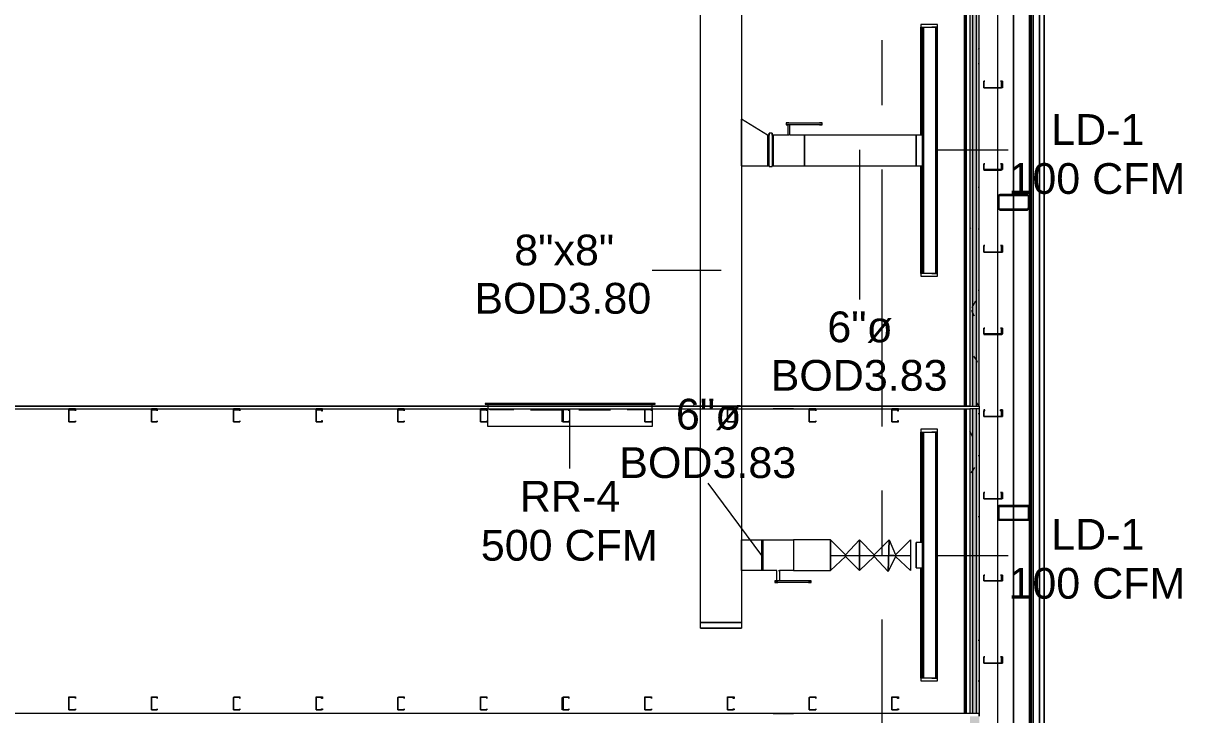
# Model space of a CAD drawing. Header units: metres. Extents: x -2 to 237, y -8 to 52.
# Drawn here: x 53.97 to 59.69, y 34.18 to 37.59 of the extents above; entities that cross this region are included whole.
import ezdxf

# ---------------------------------------------------------------- set-up
doc = ezdxf.new("R2010")
doc.units = ezdxf.units.M
doc.layers.add('HVAC - Ductos', color=5, linetype='Continuous', lineweight=0)
doc.layers.add('PDF3_Text', color=7, linetype='Continuous', lineweight=0)
doc.layers.add('PDF3_Geometry', color=7, linetype='Continuous', lineweight=0, true_color=0xaaaaaa)
doc.layers.add('PDF3_Solid Fills', color=7, linetype='Continuous', lineweight=0, true_color=0xffffff)
doc.styles.add('PDF Helvetica', font='')
doc.styles.get('PDF Helvetica').set_extended_font_data('Helvetica')

msp = doc.modelspace()

# ---------------------------------------------------------------- hatches: boundary and pattern name
at = {"layer": 'PDF3_Solid Fills', "lineweight": 0, "transparency": 33554559}
h = msp.add_hatch(color=256, dxfattribs=at)
h.paths.add_polyline_path([(58.6858, 35.7008), (58.6858, 47.9155), (58.6721, 47.9155), (58.6721, 35.7008)])
h.paths.add_polyline_path([(58.6858, 22.4869), (58.6721, 22.4869), (58.6721, 10.1576), (58.6858, 10.1576)])
h.paths.add_polyline_path([(58.6858, 23.9902), (58.6721, 23.9902), (58.6721, 22.5006), (58.6858, 22.5006)])
h.paths.add_polyline_path([(58.6858, 34.1699), (58.6721, 34.1699), (58.6721, 24.0086), (58.6858, 24.0086)])
h.paths.add_polyline_path([(58.6858, 35.6871), (58.6721, 35.6871), (58.6721, 34.1837), (58.6858, 34.1837)])
h = msp.add_hatch(color=256, dxfattribs=at)
h.paths.add_polyline_path([(58.6399, 35.7008), (58.6537, 35.7008), (58.6537, 47.8834), (58.6399, 47.8834)])
h.paths.add_polyline_path([(58.6399, 24.0086), (58.6537, 24.0086), (58.6537, 34.1699), (58.6399, 34.1699)])
h.paths.add_polyline_path([(58.6399, 22.5006), (58.6537, 22.5006), (58.6537, 23.9902), (58.6399, 23.9902)])
h.paths.add_polyline_path([(58.6537, 22.4869), (58.6399, 22.4869), (58.6399, 10.1851), (58.6537, 10.1851)])
h.paths.add_polyline_path([(58.6399, 34.1837), (58.6537, 34.1837), (58.6537, 35.6871), (58.6399, 35.6871)])
h = msp.add_hatch(color=256, dxfattribs=at)
h.paths.add_polyline_path([(58.6537, 35.7008), (58.6721, 35.7008), (58.6721, 47.8972), (58.6537, 47.8972)])
h.paths.add_polyline_path([(58.6537, 24.0086), (58.6721, 24.0086), (58.6721, 34.1699), (58.6537, 34.1699)])
h.paths.add_polyline_path([(58.6537, 22.5006), (58.6721, 22.5006), (58.6721, 23.9902), (58.6537, 23.9902)])
h.paths.add_polyline_path([(58.6721, 22.4869), (58.6537, 22.4869), (58.6537, 10.1714), (58.6721, 10.1714)])
h.paths.add_polyline_path([(58.6537, 34.1837), (58.6721, 34.1837), (58.6721, 35.6871), (58.6537, 35.6871)])
h = msp.add_hatch(color=256, dxfattribs=at)
h.paths.add_polyline_path([(58.7866, 36.7459), (58.9287, 36.7413), (58.9287, 36.7459)])
h.paths.add_polyline_path([(58.7821, 36.7367), (58.7775, 36.7367), (58.7775, 36.6771)])
h.paths.add_polyline_path([(58.9287, 36.6771), (58.9241, 36.6771), (58.9287, 36.6725)])
h.paths.add_polyline_path([(58.7866, 36.6725), (58.7866, 36.6771), (58.7821, 36.6771)])
h.paths.add_polyline_path([(58.7866, 36.6725), (58.9235, 36.6679), (58.9241, 36.6679), (58.9241, 36.6725)])
h = msp.add_hatch(color=256, dxfattribs=at)
h.paths.add_polyline_path([(58.7821, 35.1417), (58.9281, 35.1371), (58.9287, 35.1371), (58.9287, 35.1462), (58.9241, 35.1462)])
h.paths.add_polyline_path([(58.7775, 35.1462), (58.7821, 35.2104), (58.7775, 35.2104)])
h.paths.add_polyline_path([(58.7866, 35.2104), (58.9287, 35.2058), (58.9287, 35.2104)])

# ---------------------------------------------------------------- linework, layer by layer
at = {"layer": 'HVAC - Ductos', "lineweight": 0}
for points in [[(57.3108, 34.6329), (57.3108, 39.0146), (57.5124, 39.0146), (57.5124, 34.6329)], [(58.4795, 37.5846), (58.3971, 37.5846), (58.3971, 37.5709), (58.4795, 37.5709)], [(58.4108, 36.3563), (58.4108, 37.5709), (58.4704, 37.5709), (58.4704, 36.3563), (58.4108, 36.3563), (58.4062, 36.3563), (58.4062, 37.5709), (58.4108, 37.5709)], [(57.6499, 37.0483), (57.6499, 37.0437), (57.6499, 37.0391), (57.6408, 37.0391), (57.6408, 37.03), (57.6408, 37.0163), (57.6408, 37.0025), (57.6408, 36.9841), (57.6408, 36.9658), (57.6408, 36.9429), (57.6408, 36.9246), (57.6408, 36.9109), (57.6408, 36.8971), (57.6408, 36.8879), (57.6499, 36.8879), (57.6499, 36.8833), (57.6499, 36.8925), (57.6499, 36.9063), (57.6499, 36.9246), (57.6499, 36.9429), (57.6499, 36.9658), (57.6499, 36.9841), (57.6499, 37.0071), (57.6499, 37.0209), (57.6499, 37.0346), (57.6499, 37.0437)], [(57.8975, 37.0987), (57.9021, 37.0987), (57.9066, 37.0987), (57.9112, 37.0987), (57.9066, 37.0987), (57.9021, 37.0987)], [(57.8975, 37.0896), (57.9021, 37.0896), (57.9066, 37.0896), (57.9112, 37.0896), (57.9066, 37.0896), (57.9021, 37.0896)], [(57.6637, 37.0391), (57.6637, 37.03), (57.6637, 37.0163), (57.6637, 37.0025), (57.6637, 36.9841), (57.6637, 36.9658), (57.6637, 36.9429), (57.6637, 36.9246), (57.6637, 36.9109), (57.6637, 36.8971), (57.6637, 36.8879), (57.6683, 36.8879), (57.6683, 36.8971), (57.6683, 36.9109), (57.6683, 36.9246), (57.6683, 36.9429), (57.6683, 36.9658), (57.6683, 36.9841), (57.6683, 37.0025), (57.6683, 37.0163), (57.6683, 37.03), (57.6683, 37.0391)], [(58.4062, 36.9658), (58.4062, 36.9841), (58.4062, 37.0025), (58.4062, 37.0163), (58.4062, 37.03), (58.4062, 37.0346), (58.4062, 37.0391), (58.3741, 37.0391), (57.8241, 37.0391), (57.8241, 37.03), (57.8241, 37.0163), (57.8241, 37.0025), (57.8241, 36.9841), (57.8241, 36.9658), (57.8241, 36.9429), (57.8241, 36.9246), (57.8241, 36.9109), (57.8241, 36.8971), (57.8241, 36.8879), (58.3741, 36.8879), (58.3741, 36.8971), (58.3741, 36.9109), (58.3741, 36.9246), (58.3741, 36.9429), (58.3741, 36.9658), (58.3741, 36.9841), (58.3741, 37.0025), (58.3741, 37.0163), (58.3741, 37.03), (58.3741, 37.0391), (58.3741, 37.0346), (58.3741, 37.03), (58.3741, 37.0163), (58.3741, 37.0025), (58.3741, 36.9841), (58.3741, 36.9658), (58.3741, 36.9429), (58.3741, 36.9246), (58.3741, 36.9109), (58.3741, 36.8971), (58.3741, 36.8925), (58.3741, 36.8879), (58.4062, 36.8879), (58.4062, 36.8925), (58.4062, 36.8971), (58.4062, 36.9109), (58.4062, 36.9246), (58.4062, 36.9429)], [(58.4795, 36.3425), (58.4795, 36.3563), (58.3971, 36.3563), (58.3971, 36.3425)], [(57.0862, 35.7145), (56.2475, 35.7145), (56.2475, 35.71), (56.2612, 35.71), (56.2612, 35.6871), (57.0725, 35.6871), (57.0725, 35.71), (57.0862, 35.71)], [(57.0725, 35.6871), (57.0725, 35.6), (56.2612, 35.6), (56.2612, 35.6871)], [(58.4795, 35.5863), (58.3971, 35.5863), (58.3971, 35.5725), (58.4795, 35.5725)], [(58.4108, 34.3579), (58.4108, 35.5725), (58.4704, 35.5725), (58.4704, 34.3579), (58.4108, 34.3579), (58.4062, 34.3579), (58.4062, 35.5725), (58.4108, 35.5725)], [(57.6133, 35.0408), (57.6133, 35.0317), (57.6133, 35.0179), (57.6133, 35.0041), (57.6133, 34.9858), (57.6133, 34.9629), (57.6133, 34.9445), (57.6133, 34.9262), (57.6133, 34.9125), (57.6133, 34.8987), (57.6133, 34.8895), (57.6133, 34.8987), (57.6133, 34.9125), (57.6133, 34.9262), (57.6133, 34.9445), (57.6133, 34.9629), (57.6133, 34.9858), (57.6133, 35.0041), (57.6133, 35.0179), (57.6133, 35.0317)], [(57.6133, 34.9629), (57.6133, 34.9858), (57.6133, 35.0041), (57.6133, 35.0179), (57.6133, 35.0317), (57.6133, 35.0408), (57.6133, 35.0317), (57.6133, 35.0179), (57.6133, 35.0041), (57.6133, 34.9858), (57.6133, 34.9629), (57.6133, 34.9445), (57.6133, 34.9262), (57.6133, 34.9125), (57.6133, 34.8987), (57.6133, 34.8895), (57.6133, 34.8987), (57.6133, 34.9125), (57.6133, 34.9262), (57.6133, 34.9445)], [(57.6179, 35.0408), (57.6179, 35.0317), (57.6179, 35.0179), (57.6179, 35.0041), (57.6179, 34.9858), (57.6179, 34.9629), (57.6179, 34.9445), (57.6179, 34.9262), (57.6179, 34.9125), (57.6179, 34.8987), (57.6179, 34.8895), (57.6179, 34.8987), (57.6179, 34.9125), (57.6179, 34.9262), (57.6179, 34.9445), (57.6179, 34.9629), (57.6179, 34.9858), (57.6179, 35.0041), (57.6179, 35.0179), (57.6179, 35.0317)], [(57.6179, 35.0408), (57.6179, 35.0317), (57.6179, 35.0179), (57.6179, 35.0041), (57.6179, 34.9858), (57.6179, 34.9629), (57.6179, 34.9445), (57.6179, 34.9262), (57.6179, 34.9125), (57.6179, 34.8987), (57.6179, 34.8895), (57.6179, 34.8987), (57.6179, 34.9125), (57.6179, 34.9262), (57.6179, 34.9445), (57.6179, 34.9629), (57.6179, 34.9858), (57.6179, 35.0041), (57.6179, 35.0179), (57.6179, 35.0317)], [(57.9525, 35.0408), (57.9525, 35.0317), (57.9525, 35.0179), (57.9525, 35.0041), (57.9525, 34.9858), (57.9525, 34.9629), (57.9525, 34.9445), (57.9525, 34.9262), (57.9525, 34.9125), (57.9525, 34.8987), (57.9525, 34.8895), (57.9525, 34.8987), (57.9525, 34.9125), (57.9525, 34.9262), (57.9525, 34.9445), (57.9525, 34.9629), (57.9525, 34.9858), (57.9525, 35.0041), (57.9525, 35.0179), (57.9525, 35.0317)], [(58.3741, 34.9629), (58.3741, 34.9491), (58.3741, 34.9354), (58.3741, 34.9217), (58.3741, 34.9125), (58.3741, 34.9033), (58.3741, 34.9125), (58.3741, 34.9217), (58.3741, 34.9354), (58.3741, 34.9491), (58.3741, 34.9629), (58.3741, 34.9812), (58.3741, 34.9949), (58.3741, 35.0087), (58.3741, 35.0179), (58.3741, 35.0271), (58.3741, 35.0179), (58.3741, 35.0087), (58.3741, 34.9949), (58.3741, 34.9812)], [(58.4795, 34.3441), (58.4795, 34.3579), (58.3971, 34.3579), (58.3971, 34.3441)]]:
    msp.add_lwpolyline(points, close=True, dxfattribs=at)
for points in [[(58.3971, 37.0391), (58.3971, 37.5709), (58.4017, 37.5709), (58.4199, 37.5709), (58.4291, 37.5709)], [(58.4017, 37.5709), (58.4017, 37.0391)], [(58.4154, 37.5709), (58.4199, 37.5709), (58.4245, 37.5709)], [(58.4521, 36.3563), (58.4566, 36.3563), (58.4612, 36.3563), (58.4795, 36.3563), (58.4749, 36.3563), (58.4749, 37.5709), (58.4795, 37.5709), (58.4612, 37.5709), (58.4566, 37.5709), (58.4521, 37.5709)], [(58.4566, 37.5709), (58.4612, 37.5709), (58.4658, 37.5709)], [(58.4795, 36.3563), (58.4795, 37.5709)], [(57.6408, 37.0391), (57.5124, 37.1171), (57.5124, 37.1125), (57.5124, 37.0941), (57.5124, 37.0712), (57.5124, 37.0391), (57.5124, 36.9658), (57.5124, 36.9337), (57.5124, 36.9109), (57.5124, 36.8925), (57.5124, 36.8879), (57.6408, 36.8879)], [(57.5124, 36.8879), (57.5124, 36.8925), (57.5124, 36.9109), (57.5124, 36.9337), (57.5124, 36.9658), (57.5124, 37.0391), (57.5124, 37.0712), (57.5124, 37.0941), (57.5124, 37.1125), (57.5124, 37.1171)], [(57.6637, 37.0483), (57.6499, 37.0483)], [(57.6637, 37.0483), (57.6637, 37.0437), (57.6637, 37.0346), (57.6637, 37.0209), (57.6637, 37.0071), (57.6637, 36.9841), (57.6637, 36.9658), (57.6637, 36.9429), (57.6637, 36.9246), (57.6637, 36.9063), (57.6637, 36.8925), (57.6637, 36.8833), (57.6637, 36.8879)], [(57.6637, 37.0391), (57.6637, 37.0437), (57.6637, 37.0483)], [(57.7462, 37.0896), (57.7417, 37.0896), (57.7417, 37.0391), (57.6683, 37.0391), (57.6683, 37.03), (57.6683, 37.0163), (57.6683, 37.0025), (57.6683, 36.9841), (57.6683, 36.9658), (57.6683, 36.9429), (57.6683, 36.9246), (57.6683, 36.9109), (57.6683, 36.8971), (57.6683, 36.8879), (57.8241, 36.8879), (57.8241, 36.8971), (57.8241, 36.9109), (57.8241, 36.9246), (57.8241, 36.9429), (57.8241, 36.9658), (57.8241, 36.9841), (57.8241, 37.0025), (57.8241, 37.0163), (57.8241, 37.03), (57.8241, 37.0391), (57.7508, 37.0391), (57.7508, 37.0896)], [(57.7325, 37.0987), (57.7325, 37.0896)], [(57.7462, 37.0987), (57.7417, 37.0987), (57.7371, 37.0987), (57.7325, 37.0987), (57.7371, 37.0987), (57.7417, 37.0987), (57.7462, 37.0987), (57.8975, 37.0987)], [(57.8975, 37.0896), (57.7462, 37.0896), (57.7417, 37.0896), (57.7371, 37.0896), (57.7325, 37.0896), (57.7371, 37.0896), (57.7417, 37.0896)], [(57.9112, 37.0896), (57.9112, 37.0987)], [(57.6408, 36.9933), (57.6408, 36.9887)], [(57.6499, 37.03), (57.6499, 37.0346)], [(57.6499, 37.0163), (57.6499, 37.0209)], [(57.6499, 36.9246), (57.6499, 36.9429), (57.6499, 36.9658), (57.6499, 36.9841), (57.6499, 37.0025), (57.6499, 37.0071)], [(57.7462, 37.0391), (57.7417, 37.0391)], [(57.6408, 36.9383), (57.6408, 36.9337)], [(58.0945, 36.9658), (58.0945, 36.2279)], [(58.4795, 36.9658), (58.8279, 36.9658)], [(57.6499, 36.9063), (57.6499, 36.9109)], [(57.6499, 36.8925), (57.6499, 36.8971)], [(57.6499, 36.8833), (57.6637, 36.8833)], [(58.4291, 36.3563), (58.4199, 36.3563), (58.4017, 36.3563), (58.3971, 36.3563), (58.3971, 36.8879)], [(58.4017, 36.8879), (58.4017, 36.3563)], [(57.4116, 36.37), (57.0725, 36.37)], [(58.4245, 36.3563), (58.4199, 36.3563), (58.4154, 36.3563)], [(58.4658, 36.3563), (58.4612, 36.3563), (58.4566, 36.3563)], [(56.2475, 35.71), (57.0862, 35.71)], [(57.0633, 35.7145), (56.2703, 35.7145)], [(56.3895, 35.6825), (56.2703, 35.6825), (56.2703, 35.6871), (56.3895, 35.6871)], [(56.472, 35.6871), (56.6279, 35.6871)], [(56.472, 35.6825), (56.6279, 35.6825)], [(56.6645, 35.6825), (56.6645, 35.3937)], [(56.7103, 35.6871), (56.8662, 35.6871)], [(56.7103, 35.6825), (56.8662, 35.6825)], [(56.9487, 35.6871), (57.0679, 35.6871), (57.0679, 35.6825), (56.9487, 35.6825)], [(58.3971, 35.0271), (58.3971, 35.5725), (58.4017, 35.5725), (58.4199, 35.5725), (58.4291, 35.5725)], [(58.4017, 35.5725), (58.4017, 35.0271)], [(58.4154, 35.5725), (58.4199, 35.5725), (58.4245, 35.5725)], [(58.4521, 34.3579), (58.4566, 34.3579), (58.4612, 34.3579), (58.4795, 34.3579), (58.4749, 34.3579), (58.4749, 35.5725), (58.4795, 35.5725), (58.4612, 35.5725), (58.4566, 35.5725), (58.4521, 35.5725)], [(58.4566, 35.5725), (58.4612, 35.5725), (58.4658, 35.5725)], [(58.4795, 34.3579), (58.4795, 35.5725)], [(57.6133, 34.9629), (57.3475, 35.3204)], [(57.8425, 34.8391), (57.8471, 34.8391), (57.8517, 34.8391), (57.8562, 34.8391), (57.8517, 34.8391), (57.8471, 34.8391), (57.8425, 34.8391), (57.6912, 34.8391), (57.6866, 34.8391), (57.6821, 34.8391), (57.6775, 34.8391), (57.6821, 34.8391), (57.6866, 34.8391), (57.6912, 34.8391), (57.6866, 34.8391), (57.6866, 34.8895), (57.6179, 34.8895), (57.6133, 34.8895), (57.5124, 34.8895), (57.5124, 34.8987), (57.5124, 34.9125), (57.5124, 34.9262), (57.5124, 34.9445), (57.5124, 34.9629), (57.5124, 34.9858), (57.5124, 35.0041), (57.5124, 35.0179), (57.5124, 35.0317), (57.5124, 35.0408), (57.6133, 35.0408), (57.6179, 35.0408), (57.7691, 35.0408), (57.7691, 35.0317), (57.7691, 35.0179), (57.7691, 35.0041), (57.7691, 34.9858), (57.7691, 34.9629), (57.7691, 34.9445), (57.7691, 34.9262), (57.7691, 34.9125), (57.7691, 34.8987), (57.7691, 34.8895), (57.9525, 34.8895), (57.9525, 35.0408), (58.0258, 34.9675), (58.0258, 34.9583)], [(58.0258, 34.9675), (58.0945, 35.0408), (58.0945, 34.8895), (58.0258, 34.9583), (57.9525, 34.8895), (57.9525, 35.0408), (57.7691, 35.0408), (57.7691, 35.0317), (57.7691, 35.0179), (57.7691, 35.0041), (57.7691, 34.9858), (57.7691, 34.9629), (57.7691, 34.9445), (57.7691, 34.9262), (57.7691, 34.9125), (57.7691, 34.8987), (57.7691, 34.8895), (57.7003, 34.8895), (57.7003, 34.8391)], [(58.1679, 34.9675), (58.2412, 35.0408), (58.2366, 34.8849), (58.1679, 34.9583), (58.0945, 34.8895), (58.0945, 35.0408), (58.1679, 34.9675), (58.1679, 34.9583)], [(58.2733, 34.9675), (58.3466, 35.0408), (58.3466, 34.8895), (58.2733, 34.9583), (58.2366, 34.8849), (58.2412, 35.0408), (58.2733, 34.9675), (58.2733, 34.9583)], [(58.3741, 34.9033), (58.4062, 34.9033), (58.4062, 34.9125), (58.4062, 34.9217), (58.4062, 34.9354), (58.4062, 34.9491), (58.4062, 34.9629), (58.4062, 34.9812), (58.4062, 34.9949), (58.4062, 35.0087), (58.4062, 35.0179), (58.4062, 35.0271), (58.3741, 35.0271)], [(57.9525, 34.9629), (58.0121, 34.9629), (58.0762, 34.9629), (58.1358, 34.9629), (58.1908, 34.9629), (58.2275, 34.9629), (58.2504, 34.9629), (58.2641, 34.9629), (58.2595, 34.9629), (58.2549, 34.9629), (58.2504, 34.9629), (58.2687, 34.9629), (58.2962, 34.9629), (58.3466, 34.9629)], [(58.2458, 34.9629), (58.2504, 34.9629), (58.2458, 34.9629)], [(58.4795, 34.9629), (58.8279, 34.9629)], [(57.6958, 34.8895), (57.7003, 34.8895)], [(58.4291, 34.3579), (58.4199, 34.3579), (58.4017, 34.3579), (58.3971, 34.3579), (58.3971, 34.9033)], [(58.4017, 34.9033), (58.4017, 34.3579)], [(57.6775, 34.8391), (57.6821, 34.8391), (57.6775, 34.8391)], [(57.6775, 34.8391), (57.6775, 34.83)], [(57.6775, 34.83), (57.6821, 34.83), (57.6775, 34.83)], [(57.8425, 34.83), (57.8471, 34.83), (57.8517, 34.83), (57.8562, 34.83), (57.8517, 34.83), (57.8471, 34.83), (57.8425, 34.83), (57.6912, 34.83), (57.6866, 34.83), (57.6821, 34.83), (57.6775, 34.83), (57.6821, 34.83), (57.6866, 34.83), (57.6912, 34.83)], [(57.8562, 34.83), (57.8562, 34.8391)], [(57.3108, 34.6054), (57.3108, 34.6329), (57.5124, 34.6329), (57.5124, 34.6054)], [(57.5124, 34.6054), (57.3108, 34.6054), (57.5124, 34.6054)], [(58.4245, 34.3579), (58.4199, 34.3579), (58.4154, 34.3579)], [(58.4658, 34.3579), (58.4612, 34.3579), (58.4566, 34.3579)]]:
    msp.add_lwpolyline(points, dxfattribs=at)
at = {"layer": 'PDF3_Geometry', "lineweight": 0}
for points in [[(59.0066, 33.6429), (59.0066, 35.1737), (59.0066, 36.7091), (59.0066, 38.24), (59.0066, 39.7755), (59.0066, 41.3109), (59.0066, 42.8417), (59.0066, 44.3772), (59.0066, 45.908), (59.0066, 47.4434), (59.0066, 48.1447), (58.9929, 48.1447), (58.9929, 48.2455), (58.97, 48.2455), (58.2045, 48.2455), (56.6737, 48.2455), (58.2045, 48.2455), (58.9837, 48.2455), (58.9837, 48.218), (58.9837, 48.186), (58.9837, 48.1768), (58.9837, 48.1676), (58.9837, 48.0897)], [(58.9333, 48.0256), (58.9333, 47.4434), (58.9333, 48.1447), (58.9425, 48.1447), (58.9425, 47.4434), (58.9425, 48.1447), (58.9517, 48.1447), (58.9517, 47.4434), (58.9517, 45.908), (58.9517, 47.4434), (58.9517, 48.1447), (58.9837, 48.1447), (59.0066, 48.1447), (59.0066, 47.4434), (59.0066, 45.908), (59.0066, 44.3772), (59.0066, 42.8417), (59.0066, 41.3109), (59.0066, 39.7755), (59.0066, 38.24), (59.0066, 36.7091), (59.0066, 35.1737), (59.0066, 33.6429)], [(58.6721, 35.7008), (58.6721, 47.8834), (58.6721, 47.8972), (58.6721, 47.9155), (7.0265, 47.9201)], [(58.6858, 35.7008), (58.6858, 47.8834), (58.6858, 47.9155), (58.6858, 47.9293), (58.3604, 47.9293), (57.9571, 47.9293)], [(58.6537, 35.7008), (58.6537, 47.8834), (58.6537, 47.8972), (7.0265, 47.9018)], [(7.0265, 47.888), (58.6399, 47.8834), (58.6399, 35.7008), (48.2128, 35.7008), (48.2128, 35.6871), (58.6399, 35.6871), (58.6399, 34.1837), (45.3206, 34.1837), (44.8348, 34.1837), (44.6515, 34.1837), (41.7273, 34.1837)], [(58.6216, 35.7008), (58.6216, 42.7409)], [(58.6216, 42.7409), (58.6216, 35.7008)], [(58.6216, 35.7008), (58.6216, 42.7409)], [(58.6216, 42.7409), (58.6216, 35.7008)], [(58.6216, 42.7409), (58.6216, 35.7008)], [(58.6216, 35.7008), (58.6216, 42.7409)], [(58.6216, 42.7409), (58.6216, 35.7008)], [(58.6216, 35.7008), (58.6216, 42.7409)], [(58.7775, 36.8696), (58.7775, 37.2729), (58.7775, 37.6809), (58.7775, 38.0842), (58.7775, 38.4921), (58.7775, 38.8954)], [(58.2045, 37.5067), (58.2045, 37.1859)], [(58.7775, 36.8696), (58.7958, 36.8696), (58.7958, 36.8971), (58.7912, 36.8971), (58.8004, 36.8971), (58.8004, 36.8696), (58.7958, 36.8696), (58.7958, 36.865), (58.7775, 36.865)], [(58.2045, 36.8696), (58.2045, 35.6)], [(58.7775, 34.8391), (58.7775, 35.2425), (58.7775, 35.6504), (58.7775, 36.0537), (58.7775, 36.4617), (58.7775, 36.865)], [(58.7775, 36.6725), (58.7775, 36.6771), (58.7775, 36.7367), (58.7775, 36.7413)], [(58.7821, 36.7459), (58.7866, 36.7459), (58.8554, 36.7459)], [(58.8554, 36.7413), (58.7866, 36.7413), (58.7821, 36.7413), (58.7821, 36.7367), (58.7821, 36.6771), (58.7866, 36.6725), (58.8554, 36.6725)], [(58.9333, 36.7091), (58.9333, 35.1737)], [(58.9333, 35.1737), (58.9333, 36.7091)], [(59.0066, 36.6725), (59.0066, 36.7459)], [(58.8554, 36.6679), (58.7866, 36.6679), (58.7821, 36.6725)], [(58.7775, 36.0583), (58.7958, 36.0583), (58.7958, 36.0858), (58.7912, 36.0858), (58.8004, 36.0858), (58.8004, 36.0583), (58.7958, 36.0537), (58.7775, 36.0537)], [(47.3236, 35.7008), (48.2128, 35.7008), (58.6399, 35.7008), (58.6537, 35.7008), (58.6721, 35.7008), (58.6858, 35.7008), (58.6858, 35.6871), (58.6858, 34.1837), (58.6858, 34.1699), (58.6858, 34.1837), (58.6721, 34.1837), (58.6537, 34.1837), (58.6399, 34.1837)], [(58.6216, 34.1837), (58.6216, 35.6871)], [(58.6216, 35.6871), (58.6216, 34.1837)], [(58.6216, 34.1837), (58.6216, 35.6871)], [(58.6216, 35.6871), (58.6216, 34.1837)], [(58.6216, 35.6871), (58.6216, 34.1837)], [(58.6216, 34.1837), (58.6216, 35.6871)], [(58.6216, 35.6871), (58.6216, 34.1837)], [(58.6216, 34.1837), (58.6216, 35.6871)], [(58.6399, 35.7008), (58.6858, 35.7008), (58.6858, 35.6871), (58.6721, 35.6871), (58.6537, 35.6871), (58.6399, 35.6871)], [(58.6537, 34.1837), (58.6537, 35.6871)], [(58.6721, 34.1837), (58.6721, 35.6871)], [(58.2045, 35.2837), (58.2045, 34.9629)], [(58.7775, 35.1417), (58.7775, 35.1462), (58.7775, 35.2058)], [(58.7821, 35.2104), (58.7866, 35.2104), (58.8554, 35.2104)], [(58.8554, 35.2058), (58.7866, 35.2058), (58.7821, 35.2058), (58.7821, 35.1462), (58.7821, 35.1417), (58.7866, 35.1417), (58.8554, 35.1417)], [(59.0066, 35.1371), (59.0066, 35.2149)], [(58.8554, 35.1371), (58.7866, 35.1371), (58.7821, 35.1371)], [(58.7775, 34.0279), (58.7775, 34.4312), (58.7775, 34.8345)], [(58.2045, 34.6467), (58.2045, 33.377)]]:
    msp.add_lwpolyline(points, dxfattribs=at)
for points in [[(58.6124, 42.7409), (58.6124, 35.7008)], [(58.6124, 42.7409), (58.6124, 35.7008)], [(58.6216, 42.7409), (58.6216, 35.7008)], [(58.6216, 42.7409), (58.6216, 35.7008)], [(58.9333, 38.24), (58.9333, 36.7091)], [(58.9425, 38.24), (58.9425, 36.7091)], [(58.9517, 38.24), (58.9517, 36.7091)], [(58.9837, 38.24), (58.9837, 36.7091)], [(58.8554, 36.7459), (58.8554, 38.1667)], [(58.7087, 37.305), (58.7087, 37.2775), (58.7087, 37.2729), (58.7958, 37.2729), (58.8004, 37.2775), (58.8004, 37.305), (58.7912, 37.305), (58.7958, 37.305), (58.7958, 37.2775), (58.7958, 37.2729), (58.7087, 37.2729), (58.7087, 37.2775), (58.7087, 37.305), (58.7133, 37.305)], [(58.7958, 37.2729), (58.7958, 37.2775), (58.7958, 37.305), (58.7912, 37.305), (58.8004, 37.305), (58.8004, 37.2775), (58.8004, 37.2729), (58.7958, 37.2729), (58.7775, 37.2729)], [(58.7087, 36.8971), (58.7087, 36.8696), (58.7087, 36.865), (58.7958, 36.865), (58.7958, 36.8696), (58.8004, 36.8696), (58.8004, 36.8971), (58.7912, 36.8971), (58.7958, 36.8971), (58.7958, 36.8696), (58.7087, 36.8696), (58.7087, 36.8971), (58.7133, 36.8971)], [(58.7866, 36.7459), (58.7821, 36.7413), (58.7775, 36.7367), (58.7775, 36.6771), (58.7821, 36.6725), (58.7866, 36.6679), (58.9241, 36.6679), (58.9287, 36.6725), (58.9287, 36.6771), (58.9287, 36.7367), (58.9287, 36.7413), (58.9241, 36.7459)], [(58.7821, 36.6771), (58.7821, 36.7367), (58.7821, 36.7413), (58.7866, 36.7413), (58.9241, 36.7413), (58.9287, 36.7367), (58.9287, 36.6771), (58.9241, 36.6771), (58.9241, 36.6725), (58.7866, 36.6725)], [(58.8554, 36.7091), (58.8554, 36.6725), (58.8554, 36.7091), (58.8554, 36.7413)], [(58.9425, 36.7091), (58.9425, 35.1737)], [(58.9517, 36.7091), (58.9517, 35.1737)], [(58.9837, 36.7091), (58.9837, 35.1737)], [(58.8554, 36.6679), (58.8554, 35.2104)], [(58.7087, 36.4937), (58.7087, 36.4617), (58.7958, 36.4617), (58.8004, 36.4617), (58.8004, 36.4937), (58.7912, 36.4937), (58.7958, 36.4937), (58.7958, 36.4617), (58.7087, 36.4617), (58.7087, 36.4937), (58.7133, 36.4937)], [(58.7958, 36.4617), (58.7958, 36.4937), (58.7912, 36.4937), (58.8004, 36.4937), (58.8004, 36.4617), (58.7958, 36.4617), (58.7775, 36.4617)], [(58.7087, 36.0858), (58.7087, 36.0583), (58.7087, 36.0537), (58.7958, 36.0537), (58.8004, 36.0583), (58.8004, 36.0858), (58.7912, 36.0858), (58.7958, 36.0858), (58.7958, 36.0583), (58.7087, 36.0583), (58.7087, 36.0858), (58.7133, 36.0858)], [(54.2261, 35.6871), (54.1941, 35.6871), (54.1941, 35.6825), (54.1941, 35.6229), (54.2261, 35.6229), (54.2261, 35.6275), (54.2261, 35.6229), (54.1941, 35.6229), (54.1941, 35.6825), (54.2261, 35.6825), (54.2261, 35.6779)], [(54.6295, 35.6871), (54.602, 35.6871), (54.602, 35.6825), (54.602, 35.6229), (54.6295, 35.6229), (54.6295, 35.6275), (54.6295, 35.6229), (54.602, 35.6229), (54.602, 35.6825), (54.6295, 35.6825), (54.6295, 35.6779)], [(55.0374, 35.6871), (55.0099, 35.6871), (55.0053, 35.6871), (55.0053, 35.6825), (55.0053, 35.6229), (55.0099, 35.6229), (55.0374, 35.6229), (55.0374, 35.6275), (55.0374, 35.6229), (55.0099, 35.6229), (55.0053, 35.6229), (55.0053, 35.6825), (55.0099, 35.6825), (55.0374, 35.6825), (55.0374, 35.6779)], [(55.4453, 35.6871), (55.4133, 35.6871), (55.4133, 35.6825), (55.4133, 35.6229), (55.4453, 35.6229), (55.4453, 35.6275), (55.4407, 35.6275), (55.4407, 35.6229), (55.4133, 35.6229), (55.4133, 35.6825), (55.4407, 35.6825), (55.4407, 35.6779), (55.4453, 35.6779)], [(55.8487, 35.6871), (55.8212, 35.6871), (55.8166, 35.6871), (55.8166, 35.6825), (55.8166, 35.6229), (55.8212, 35.6229), (55.8487, 35.6229), (55.8487, 35.6275), (55.8487, 35.6229), (55.8212, 35.6229), (55.8166, 35.6229), (55.8166, 35.6825), (55.8212, 35.6825), (55.8487, 35.6825), (55.8487, 35.6779)], [(56.2566, 35.6871), (56.2245, 35.6871), (56.2245, 35.6825), (56.2245, 35.6229), (56.2566, 35.6229), (56.2566, 35.6275), (56.2566, 35.6229), (56.2245, 35.6229), (56.2245, 35.6825), (56.2566, 35.6825), (56.2566, 35.6779)], [(56.6599, 35.6779), (56.6599, 35.6825), (56.6325, 35.6825), (56.6325, 35.6229), (56.6599, 35.6229), (56.6599, 35.6275), (56.6599, 35.6229), (56.6325, 35.6229), (56.6279, 35.6229), (56.6279, 35.6825), (56.6325, 35.6871), (56.6599, 35.6871)], [(57.0679, 35.6779), (57.0679, 35.6825), (57.0403, 35.6825), (57.0357, 35.6825), (57.0357, 35.6229), (57.0403, 35.6229), (57.0679, 35.6229), (57.0679, 35.6275), (57.0679, 35.6229), (57.0403, 35.6229), (57.0357, 35.6229), (57.0357, 35.6825), (57.0357, 35.6871), (57.0403, 35.6871), (57.0679, 35.6871)], [(57.4758, 35.6779), (57.4758, 35.6825), (57.4437, 35.6825), (57.4437, 35.6229), (57.4758, 35.6229), (57.4758, 35.6275), (57.4758, 35.6229), (57.4437, 35.6229), (57.4437, 35.6825), (57.4437, 35.6871), (57.4758, 35.6871)], [(57.6683, 35.7008), (57.6775, 35.7008), (57.6821, 35.7008), (57.6958, 35.7008), (57.7049, 35.7008), (57.7187, 35.7008), (57.7325, 35.7008), (57.7462, 35.7008), (57.7553, 35.7008), (57.7645, 35.7008), (57.7691, 35.7008), (57.7645, 35.7008), (57.7553, 35.7008), (57.7462, 35.7008), (57.7325, 35.7008), (57.7187, 35.7008), (57.7049, 35.7008), (57.6958, 35.7008), (57.6821, 35.7008), (57.6775, 35.7008)], [(57.6683, 35.6871), (57.6775, 35.6871), (57.6821, 35.6871), (57.6958, 35.6871), (57.7049, 35.6871), (57.7187, 35.6871), (57.7325, 35.6871), (57.7462, 35.6871), (57.7553, 35.6871), (57.7645, 35.6871), (57.7691, 35.6871), (57.7645, 35.6871), (57.7553, 35.6871), (57.7462, 35.6871), (57.7325, 35.6871), (57.7187, 35.6871), (57.7049, 35.6871), (57.6958, 35.6871), (57.6821, 35.6871), (57.6775, 35.6871)], [(57.8791, 35.6871), (57.8517, 35.6871), (57.8471, 35.6871), (57.8471, 35.6825), (57.8471, 35.6229), (57.8517, 35.6229), (57.8791, 35.6229), (57.8791, 35.6275), (57.8791, 35.6229), (57.8517, 35.6229), (57.8471, 35.6229), (57.8471, 35.6825), (57.8517, 35.6825), (57.8791, 35.6825), (57.8791, 35.6779)], [(58.2871, 35.6871), (58.2549, 35.6871), (58.2549, 35.6825), (58.2549, 35.6229), (58.2871, 35.6229), (58.2871, 35.6275), (58.2825, 35.6275), (58.2825, 35.6229), (58.2549, 35.6229), (58.2549, 35.6825), (58.2825, 35.6825), (58.2825, 35.6779), (58.2871, 35.6779)], [(58.6124, 35.6871), (58.6124, 34.1837)], [(58.6124, 35.6871), (58.6124, 34.1837)], [(58.6216, 35.6871), (58.6216, 34.1837)], [(58.6216, 35.6871), (58.6216, 34.1837)], [(58.7087, 35.6825), (58.7087, 35.6504), (58.7958, 35.6504), (58.8004, 35.6504), (58.8004, 35.6825), (58.7912, 35.6825), (58.7912, 35.6779), (58.7958, 35.6779), (58.7958, 35.6504), (58.7087, 35.6504), (58.7087, 35.6779), (58.7133, 35.6779), (58.7133, 35.6825)], [(58.7958, 35.6504), (58.7958, 35.6779), (58.7912, 35.6779), (58.7912, 35.6825), (58.8004, 35.6825), (58.8004, 35.6504), (58.7958, 35.6504), (58.7775, 35.6504)], [(58.7087, 35.2745), (58.7087, 35.2471), (58.7087, 35.2425), (58.7958, 35.2425), (58.8004, 35.2471), (58.8004, 35.2745), (58.7912, 35.2745), (58.7958, 35.2745), (58.7958, 35.2471), (58.7958, 35.2425), (58.7087, 35.2425), (58.7087, 35.2471), (58.7087, 35.2745), (58.7133, 35.2745)], [(58.7958, 35.2425), (58.7958, 35.2471), (58.7958, 35.2745), (58.7912, 35.2745), (58.8004, 35.2745), (58.8004, 35.2471), (58.8004, 35.2425), (58.7958, 35.2425), (58.7775, 35.2425)], [(58.7866, 35.2104), (58.7821, 35.2104), (58.7775, 35.2058), (58.7775, 35.1462), (58.7821, 35.1371), (58.7866, 35.1371), (58.9241, 35.1371), (58.9287, 35.1371), (58.9287, 35.1462), (58.9287, 35.2058), (58.9287, 35.2104), (58.9241, 35.2104)], [(58.7821, 35.1462), (58.7821, 35.2058), (58.7866, 35.2058), (58.9241, 35.2058), (58.9287, 35.2058), (58.9287, 35.1462), (58.9241, 35.1417), (58.7866, 35.1417), (58.7821, 35.1417)], [(58.8554, 35.2058), (58.8554, 35.1737), (58.8554, 35.1417), (58.8554, 35.1737)], [(58.9333, 35.1737), (58.9333, 33.6429)], [(58.9425, 35.1737), (58.9425, 33.6429)], [(58.9517, 35.1737), (58.9517, 33.6429)], [(58.9837, 35.1737), (58.9837, 33.6429)], [(58.8554, 35.1371), (58.8554, 33.7254)], [(58.7087, 34.8667), (58.7087, 34.8391), (58.7958, 34.8391), (58.8004, 34.8391), (58.8004, 34.8667), (58.7912, 34.8667), (58.7958, 34.8667), (58.7958, 34.8391), (58.7087, 34.8391), (58.7087, 34.8667), (58.7133, 34.8667)], [(58.7958, 34.8391), (58.7958, 34.8667), (58.7912, 34.8667), (58.8004, 34.8667), (58.8004, 34.8391), (58.7958, 34.8391), (58.7775, 34.8391)], [(58.7087, 34.4633), (58.7087, 34.4312), (58.7958, 34.4312), (58.8004, 34.4312), (58.8004, 34.4633), (58.7912, 34.4633), (58.7958, 34.4633), (58.7958, 34.4312), (58.7087, 34.4312), (58.7087, 34.4633), (58.7133, 34.4633)], [(58.7958, 34.4312), (58.7958, 34.4633), (58.7912, 34.4633), (58.8004, 34.4633), (58.8004, 34.4312), (58.7958, 34.4312), (58.7775, 34.4312)], [(54.1941, 34.2021), (54.1941, 34.2616), (54.1941, 34.2662), (54.2261, 34.2662), (54.2261, 34.2571), (54.2261, 34.2616), (54.1941, 34.2616), (54.1941, 34.2021), (54.2261, 34.2021)], [(54.602, 34.2021), (54.602, 34.2616), (54.602, 34.2662), (54.6295, 34.2662), (54.6295, 34.2571), (54.6295, 34.2616), (54.602, 34.2616), (54.602, 34.2021), (54.6295, 34.2021)], [(55.0099, 34.2021), (55.0053, 34.2021), (55.0053, 34.2616), (55.0099, 34.2662), (55.0374, 34.2662), (55.0374, 34.2571), (55.0374, 34.2616), (55.0099, 34.2616), (55.0053, 34.2616), (55.0053, 34.2021), (55.0099, 34.2021), (55.0374, 34.2021)], [(55.4133, 34.2021), (55.4133, 34.2616), (55.4133, 34.2662), (55.4453, 34.2662), (55.4453, 34.2571), (55.4407, 34.2571), (55.4407, 34.2616), (55.4133, 34.2616), (55.4133, 34.2021), (55.4407, 34.2021), (55.4407, 34.2066), (55.4453, 34.2066), (55.4453, 34.2021)], [(55.8212, 34.2021), (55.8166, 34.2021), (55.8166, 34.2616), (55.8212, 34.2662), (55.8487, 34.2662), (55.8487, 34.2571), (55.8487, 34.2616), (55.8212, 34.2616), (55.8166, 34.2616), (55.8166, 34.2021), (55.8212, 34.2021), (55.8487, 34.2021)], [(56.2245, 34.2021), (56.2245, 34.2616), (56.2245, 34.2662), (56.2566, 34.2662), (56.2566, 34.2571), (56.2566, 34.2616), (56.2245, 34.2616), (56.2245, 34.2021), (56.2566, 34.2021)], [(56.6325, 34.2021), (56.6279, 34.2021), (56.6279, 34.2616), (56.6325, 34.2616), (56.6325, 34.2662), (56.6599, 34.2662), (56.6599, 34.2571), (56.6599, 34.2616), (56.6325, 34.2616), (56.6325, 34.2021), (56.6599, 34.2021)], [(57.0357, 34.2021), (57.0357, 34.2616), (57.0357, 34.2662), (57.0679, 34.2662), (57.0679, 34.2571), (57.0679, 34.2616), (57.0357, 34.2616), (57.0357, 34.2021), (57.0679, 34.2021)], [(57.4437, 34.2021), (57.4437, 34.2616), (57.4437, 34.2662), (57.4758, 34.2662), (57.4758, 34.2571), (57.4712, 34.2571), (57.4712, 34.2616), (57.4437, 34.2616), (57.4437, 34.2021), (57.4712, 34.2021), (57.4712, 34.2066), (57.4758, 34.2066), (57.4758, 34.2021)], [(57.8517, 34.2021), (57.8471, 34.2021), (57.8471, 34.2616), (57.8517, 34.2662), (57.8791, 34.2662), (57.8791, 34.2571), (57.8791, 34.2616), (57.8517, 34.2616), (57.8471, 34.2616), (57.8471, 34.2021), (57.8517, 34.2021), (57.8791, 34.2021)], [(58.2549, 34.2021), (58.2549, 34.2616), (58.2549, 34.2662), (58.2871, 34.2662), (58.2871, 34.2571), (58.2825, 34.2571), (58.2825, 34.2616), (58.2549, 34.2616), (58.2549, 34.2021), (58.2825, 34.2021), (58.2825, 34.2066), (58.2871, 34.2066), (58.2871, 34.2021)], [(54.2261, 34.2066), (54.2261, 34.2021)], [(54.6295, 34.2066), (54.6295, 34.2021)], [(55.0374, 34.2066), (55.0374, 34.2021)], [(55.8487, 34.2066), (55.8487, 34.2021)], [(56.2566, 34.2066), (56.2566, 34.2021)], [(56.6599, 34.2066), (56.6599, 34.2021)], [(57.0679, 34.2066), (57.0679, 34.2021)], [(57.8791, 34.2066), (57.8791, 34.2021)], [(57.6683, 34.1837), (57.6775, 34.1837), (57.6821, 34.1837), (57.6958, 34.1837), (57.7049, 34.1837), (57.7187, 34.1837), (57.7325, 34.1837), (57.7462, 34.1837), (57.7553, 34.1837), (57.7645, 34.1837), (57.7691, 34.1837), (57.7645, 34.1837), (57.7553, 34.1837), (57.7462, 34.1837), (57.7325, 34.1837), (57.7187, 34.1837), (57.7049, 34.1837), (57.6958, 34.1837), (57.6821, 34.1837), (57.6775, 34.1837)]]:
    msp.add_lwpolyline(points, close=True, dxfattribs=at)
at = {"layer": 'PDF3_Geometry', "color": 254, "lineweight": 0, "true_color": 0xeaeaea}
for points in [[(58.6858, 37.47), (58.6812, 37.4609)], [(58.6812, 37.3921), (58.6858, 37.3921)], [(58.6812, 36.7825), (58.6858, 36.7825)], [(58.6445, 36.5809), (58.6399, 36.5763)], [(58.6812, 36.5763), (58.6858, 36.5763)], [(58.6858, 36.3058), (58.6858, 36.3104)], [(58.6812, 36.2737), (58.6858, 36.2737)], [(58.6675, 36.2187), (58.6537, 36.1958), (58.6491, 36.1867)], [(58.6629, 36.1454), (58.6537, 36.1591), (58.6491, 36.1729)], [(58.6767, 35.9163), (58.6721, 35.93), (58.6583, 35.9483)], [(58.6858, 35.7008), (58.6721, 35.7191)], [(58.6812, 35.6641), (58.6858, 35.6641)], [(58.6537, 35.5495), (58.6399, 35.5771)], [(58.6812, 35.4579), (58.6858, 35.4579)], [(58.6629, 35.3983), (58.6537, 35.3845), (58.6445, 35.3708)], [(58.6858, 35.2333), (58.6858, 35.2287)], [(58.6812, 35.1554), (58.6858, 35.1554)], [(58.6445, 34.9583), (58.6399, 34.9675)], [(58.6812, 34.5458), (58.6858, 34.5458)], [(58.6812, 34.3441), (58.6858, 34.3441)]]:
    msp.add_lwpolyline(points, dxfattribs=at)
at = {"layer": 'PDF3_Geometry', "color": 254, "lineweight": 0, "true_color": 0xd2d2d2}
for points in [[(58.7958, 37.2867), (58.8004, 37.2913)], [(58.7591, 36.865), (58.7591, 36.8696)], [(54.6157, 35.6229), (54.6203, 35.6229)], [(55.0053, 35.6275), (55.0053, 35.6321)], [(56.6553, 34.2616), (56.6553, 34.2662)], [(58.2825, 34.2616), (58.2871, 34.2616)], [(54.602, 34.2158), (54.602, 34.2203)], [(56.6279, 34.2341), (56.6325, 34.2387)]]:
    msp.add_lwpolyline(points, dxfattribs=at)

# ---------------------------------------------------------------- texts
at = {"layer": 'PDF3_Text', "lineweight": 0, "char_height": 0.15195, "attachment_point": 4, "style": 'PDF Helvetica'}
for s, insert in [('LD-1', (59.0407, 37.0664)), ('100 CFM', (58.8299, 36.8234)), ('8"x8"', (56.3914, 36.4705)), ('BOD3.80', (56.1944, 36.2322)), ('6"ø', (57.9361, 36.0901)), ('BOD3.83', (57.6565, 35.8517)), ('6"ø', (57.189, 35.6592)), ('BOD3.83', (56.9094, 35.4209)), ('RR-4', (56.4189, 35.2559)), ('LD-1', (59.0407, 35.068)), ('500 CFM', (56.2264, 35.0129)), ('100 CFM', (58.8299, 34.825))]:
    msp.add_mtext(s, dxfattribs=dict(at, insert=insert))

doc.saveas('drawing.dxf')
